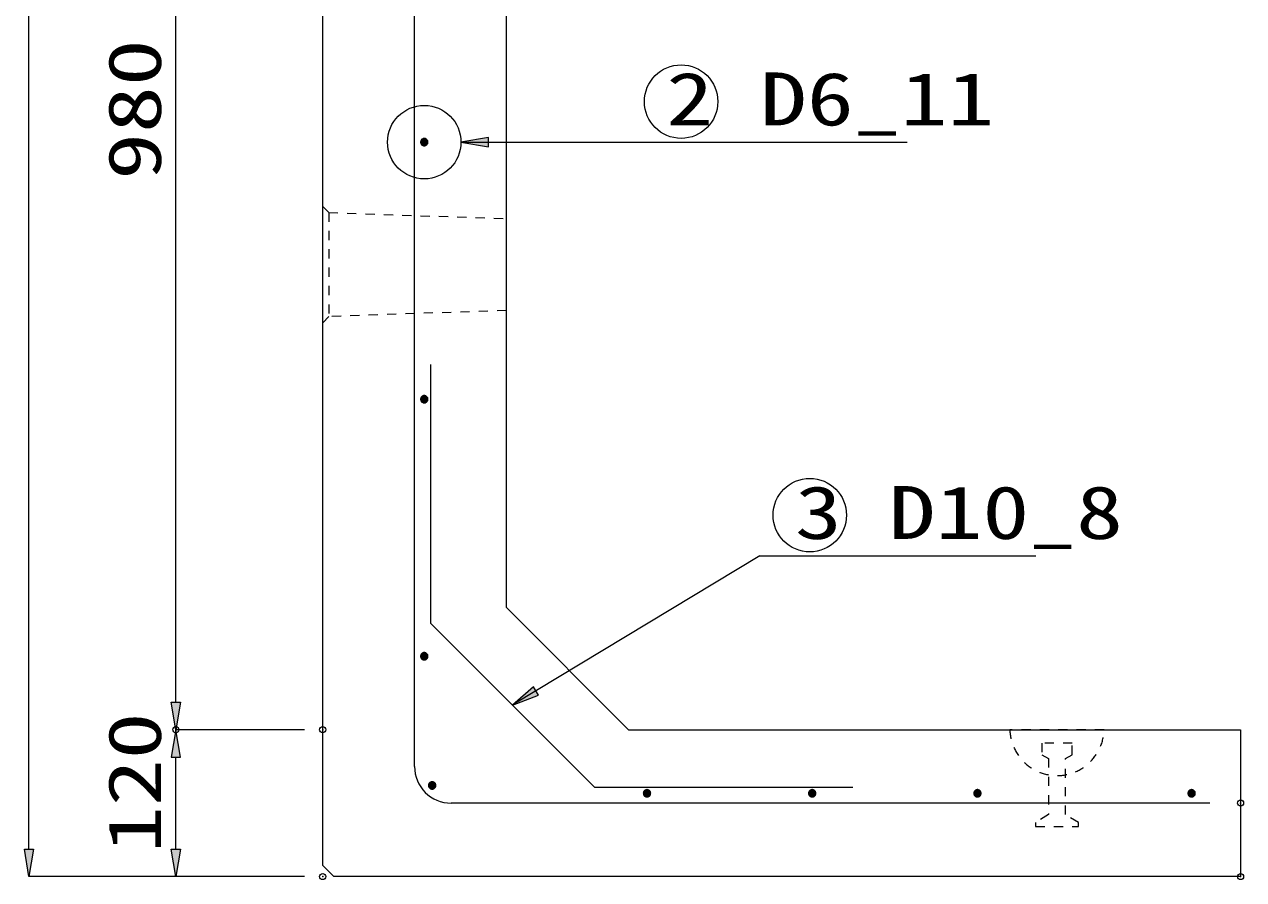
# Model space of a CAD drawing. Units: millimetres, scale not verified. Extents: x 0 to 6300, y 0 to 4455.
# Drawn here: x 4728 to 5725, y 812 to 1510 of the extents above; entities that cross this region are included whole.
import ezdxf
from ezdxf.enums import TextEntityAlignment as Align

# ---------------------------------------------------------------- set-up
doc = ezdxf.new("R2010")
doc.units = ezdxf.units.MM
doc.header["$LTSCALE"] = 10
doc.header["$PDMODE"] = 32
doc.header["$PDSIZE"] = 5
doc.linetypes.add('USER1', pattern=[1.5, 0.75, -0.75])
for name, color, linetype, lineweight in [('0_11', 7, 'USER1', 13), ('Defpoints_3', 7, 'Continuous', 13), ('S-1', 2, 'USER1', 13), ('S-2', 3, 'Continuous', 13), ('S-Dim', 1, 'Continuous', 13)]:
    doc.layers.add(name, color=color, linetype=linetype, lineweight=lineweight)
doc.styles.add('ＭＳ ゴシック', font='')
doc.styles.get('ＭＳ ゴシック').set_extended_font_data('MS Gothic')

# ---------------------------------------------------------------- blocks, each defined once
blk = doc.blocks.new('A$Cb643a5cb')
at = {"color": 2, "linetype": 'USER1', "lineweight": 13}
blk.add_line((77, 79), (0, 79), dxfattribs=at)
at = {"color": 4, "linetype": 'USER1', "lineweight": 13}
for p, q in [((51, 68), (26, 68)), ((26, 68), (26, 58.5)), ((51, 58.5), (51, 68)), ((26, 58.5), (31.5, 55.5)), ((31.5, 55.5), (31.5, 9.6)), ((45.5, 55.5), (51, 58.5)), ((45.5, 9.6), (45.5, 55.5)), ((31.5, 9.6), (21, 3.2)), ((21, 3.2), (21, 0)), ((21, 0), (56, 0)), ((56, 3.2), (45.5, 9.6)), ((56, 0), (56, 3.2))]:
    blk.add_line(p, q, dxfattribs=at)
at = {"color": 2, "linetype": 'USER1', "lineweight": 13}
blk.add_arc((38.5, 80.01), 38.51, 181.50769, 358.49231, dxfattribs=at)

msp = doc.modelspace()

# ---------------------------------------------------------------- hatches: boundary and pattern name
at = {"layer": 'S-2'}
for points in [[(5058.1, 1414.14), (5058.08, 1414.51), (5058.01, 1414.88), (5057.89, 1415.24), (5057.73, 1415.58), (5057.53, 1415.9), (5057.29, 1416.19), (5057.01, 1416.45), (5056.71, 1416.67), (5056.38, 1416.85), (5056.03, 1416.99), (5055.66, 1417.08), (5055.29, 1417.13), (5054.91, 1417.13), (5054.54, 1417.08), (5054.17, 1416.99), (5053.82, 1416.85), (5053.49, 1416.67), (5053.19, 1416.45), (5052.91, 1416.19), (5052.67, 1415.9), (5052.47, 1415.58), (5052.31, 1415.24), (5052.19, 1414.88), (5052.12, 1414.51), (5052.1, 1414.14), (5055.1, 1414.14)], [(5052.1, 1414.14), (5052.12, 1413.76), (5052.19, 1413.39), (5052.31, 1413.03), (5052.47, 1412.69), (5052.67, 1412.37), (5052.91, 1412.08), (5053.19, 1411.83), (5053.49, 1411.6), (5053.82, 1411.42), (5054.17, 1411.28), (5054.54, 1411.19), (5054.91, 1411.14), (5055.29, 1411.14), (5055.66, 1411.19), (5056.03, 1411.28), (5056.38, 1411.42), (5056.71, 1411.6), (5057.01, 1411.83), (5057.29, 1412.08), (5057.53, 1412.37), (5057.73, 1412.69), (5057.89, 1413.03), (5058.01, 1413.39), (5058.08, 1413.76), (5058.1, 1414.14), (5055.1, 1414.14)], [(5058.1, 1204.14), (5058.08, 1204.51), (5058.01, 1204.88), (5057.89, 1205.24), (5057.73, 1205.58), (5057.53, 1205.9), (5057.29, 1206.19), (5057.01, 1206.45), (5056.71, 1206.67), (5056.38, 1206.85), (5056.03, 1206.99), (5055.66, 1207.08), (5055.29, 1207.13), (5054.91, 1207.13), (5054.54, 1207.08), (5054.17, 1206.99), (5053.82, 1206.85), (5053.49, 1206.67), (5053.19, 1206.45), (5052.91, 1206.19), (5052.67, 1205.9), (5052.47, 1205.58), (5052.31, 1205.24), (5052.19, 1204.88), (5052.12, 1204.51), (5052.1, 1204.14), (5055.1, 1204.14)], [(5052.1, 1204.14), (5052.12, 1203.76), (5052.19, 1203.39), (5052.31, 1203.03), (5052.47, 1202.69), (5052.67, 1202.37), (5052.91, 1202.08), (5053.19, 1201.83), (5053.49, 1201.6), (5053.82, 1201.42), (5054.17, 1201.28), (5054.54, 1201.19), (5054.91, 1201.14), (5055.29, 1201.14), (5055.66, 1201.19), (5056.03, 1201.28), (5056.38, 1201.42), (5056.71, 1201.6), (5057.01, 1201.83), (5057.29, 1202.08), (5057.53, 1202.37), (5057.73, 1202.69), (5057.89, 1203.03), (5058.01, 1203.39), (5058.08, 1203.76), (5058.1, 1204.14), (5055.1, 1204.14)], [(5058.1, 994.14), (5058.08, 994.51), (5058.01, 994.88), (5057.89, 995.24), (5057.73, 995.58), (5057.53, 995.9), (5057.29, 996.19), (5057.01, 996.45), (5056.71, 996.67), (5056.38, 996.85), (5056.03, 996.99), (5055.66, 997.08), (5055.29, 997.13), (5054.91, 997.13), (5054.54, 997.08), (5054.17, 996.99), (5053.82, 996.85), (5053.49, 996.67), (5053.19, 996.45), (5052.91, 996.19), (5052.67, 995.9), (5052.47, 995.58), (5052.31, 995.24), (5052.19, 994.88), (5052.12, 994.51), (5052.1, 994.14), (5055.1, 994.14)], [(5052.1, 994.14), (5052.12, 993.76), (5052.19, 993.39), (5052.31, 993.03), (5052.47, 992.69), (5052.67, 992.37), (5052.91, 992.08), (5053.19, 991.83), (5053.49, 991.6), (5053.82, 991.42), (5054.17, 991.28), (5054.54, 991.19), (5054.91, 991.14), (5055.29, 991.14), (5055.66, 991.19), (5056.03, 991.28), (5056.38, 991.42), (5056.71, 991.6), (5057.01, 991.83), (5057.29, 992.08), (5057.53, 992.37), (5057.73, 992.69), (5057.89, 993.03), (5058.01, 993.39), (5058.08, 993.76), (5058.1, 994.14), (5055.1, 994.14)], [(5064.54, 888.58), (5064.52, 888.96), (5064.45, 889.33), (5064.33, 889.68), (5064.17, 890.03), (5063.97, 890.34), (5063.73, 890.63), (5063.46, 890.89), (5063.15, 891.11), (5062.82, 891.3), (5062.47, 891.43), (5062.11, 891.53), (5061.73, 891.57), (5061.36, 891.57), (5060.98, 891.53), (5060.62, 891.43), (5060.27, 891.3), (5059.94, 891.11), (5059.63, 890.89), (5059.36, 890.63), (5059.12, 890.34), (5058.91, 890.03), (5058.75, 889.68), (5058.64, 889.33), (5058.57, 888.96), (5058.54, 888.58), (5061.54, 888.58)], [(5058.54, 888.58), (5058.57, 888.2), (5058.64, 887.83), (5058.75, 887.48), (5058.91, 887.14), (5059.12, 886.82), (5059.36, 886.53), (5059.63, 886.27), (5059.94, 886.05), (5060.27, 885.87), (5060.62, 885.73), (5060.98, 885.63), (5061.36, 885.59), (5061.73, 885.59), (5062.11, 885.63), (5062.47, 885.73), (5062.82, 885.87), (5063.15, 886.05), (5063.46, 886.27), (5063.73, 886.53), (5063.97, 886.82), (5064.17, 887.14), (5064.33, 887.48), (5064.45, 887.83), (5064.52, 888.2), (5064.54, 888.58), (5061.54, 888.58)], [(5240.1, 882.14), (5240.08, 882.51), (5240.01, 882.88), (5239.89, 883.24), (5239.73, 883.58), (5239.53, 883.9), (5239.29, 884.19), (5239.01, 884.45), (5238.71, 884.67), (5238.38, 884.85), (5238.03, 884.99), (5237.66, 885.08), (5237.29, 885.13), (5236.91, 885.13), (5236.54, 885.08), (5236.17, 884.99), (5235.82, 884.85), (5235.49, 884.67), (5235.19, 884.45), (5234.91, 884.19), (5234.67, 883.9), (5234.47, 883.58), (5234.31, 883.24), (5234.19, 882.88), (5234.12, 882.51), (5234.1, 882.14), (5237.1, 882.14)], [(5234.1, 882.14), (5234.12, 881.76), (5234.19, 881.39), (5234.31, 881.03), (5234.47, 880.69), (5234.67, 880.37), (5234.91, 880.08), (5235.19, 879.83), (5235.49, 879.6), (5235.82, 879.42), (5236.17, 879.28), (5236.54, 879.19), (5236.91, 879.14), (5237.29, 879.14), (5237.66, 879.19), (5238.03, 879.28), (5238.38, 879.42), (5238.71, 879.6), (5239.01, 879.83), (5239.29, 880.08), (5239.53, 880.37), (5239.73, 880.69), (5239.89, 881.03), (5240.01, 881.39), (5240.08, 881.76), (5240.1, 882.14), (5237.1, 882.14)], [(5375.1, 882.14), (5375.08, 882.51), (5375.01, 882.88), (5374.89, 883.24), (5374.73, 883.58), (5374.53, 883.9), (5374.29, 884.19), (5374.01, 884.45), (5373.71, 884.67), (5373.38, 884.85), (5373.03, 884.99), (5372.66, 885.08), (5372.29, 885.13), (5371.91, 885.13), (5371.54, 885.08), (5371.17, 884.99), (5370.82, 884.85), (5370.49, 884.67), (5370.19, 884.45), (5369.91, 884.19), (5369.67, 883.9), (5369.47, 883.58), (5369.31, 883.24), (5369.19, 882.88), (5369.12, 882.51), (5369.1, 882.14), (5372.1, 882.14)], [(5369.1, 882.14), (5369.12, 881.76), (5369.19, 881.39), (5369.31, 881.03), (5369.47, 880.69), (5369.67, 880.37), (5369.91, 880.08), (5370.19, 879.83), (5370.49, 879.6), (5370.82, 879.42), (5371.17, 879.28), (5371.54, 879.19), (5371.91, 879.14), (5372.29, 879.14), (5372.66, 879.19), (5373.03, 879.28), (5373.38, 879.42), (5373.71, 879.6), (5374.01, 879.83), (5374.29, 880.08), (5374.53, 880.37), (5374.73, 880.69), (5374.89, 881.03), (5375.01, 881.39), (5375.08, 881.76), (5375.1, 882.14), (5372.1, 882.14)], [(5510.1, 882.14), (5510.08, 882.51), (5510.01, 882.88), (5509.89, 883.24), (5509.73, 883.58), (5509.53, 883.9), (5509.29, 884.19), (5509.01, 884.45), (5508.71, 884.67), (5508.38, 884.85), (5508.03, 884.99), (5507.66, 885.08), (5507.29, 885.13), (5506.91, 885.13), (5506.54, 885.08), (5506.17, 884.99), (5505.82, 884.85), (5505.49, 884.67), (5505.19, 884.45), (5504.91, 884.19), (5504.67, 883.9), (5504.47, 883.58), (5504.31, 883.24), (5504.19, 882.88), (5504.12, 882.51), (5504.1, 882.14), (5507.1, 882.14)], [(5504.1, 882.14), (5504.12, 881.76), (5504.19, 881.39), (5504.31, 881.03), (5504.47, 880.69), (5504.67, 880.37), (5504.91, 880.08), (5505.19, 879.83), (5505.49, 879.6), (5505.82, 879.42), (5506.17, 879.28), (5506.54, 879.19), (5506.91, 879.14), (5507.29, 879.14), (5507.66, 879.19), (5508.03, 879.28), (5508.38, 879.42), (5508.71, 879.6), (5509.01, 879.83), (5509.29, 880.08), (5509.53, 880.37), (5509.73, 880.69), (5509.89, 881.03), (5510.01, 881.39), (5510.08, 881.76), (5510.1, 882.14), (5507.1, 882.14)], [(5685.1, 882.14), (5685.08, 882.51), (5685.01, 882.88), (5684.89, 883.24), (5684.73, 883.58), (5684.53, 883.9), (5684.29, 884.19), (5684.01, 884.45), (5683.71, 884.67), (5683.38, 884.85), (5683.03, 884.99), (5682.66, 885.08), (5682.29, 885.13), (5681.91, 885.13), (5681.54, 885.08), (5681.17, 884.99), (5680.82, 884.85), (5680.49, 884.67), (5680.19, 884.45), (5679.91, 884.19), (5679.67, 883.9), (5679.47, 883.58), (5679.31, 883.24), (5679.19, 882.88), (5679.12, 882.51), (5679.1, 882.14), (5682.1, 882.14)], [(5679.1, 882.14), (5679.12, 881.76), (5679.19, 881.39), (5679.31, 881.03), (5679.47, 880.69), (5679.67, 880.37), (5679.91, 880.08), (5680.19, 879.83), (5680.49, 879.6), (5680.82, 879.42), (5681.17, 879.28), (5681.54, 879.19), (5681.91, 879.14), (5682.29, 879.14), (5682.66, 879.19), (5683.03, 879.28), (5683.38, 879.42), (5683.71, 879.6), (5684.01, 879.83), (5684.29, 880.08), (5684.53, 880.37), (5684.73, 880.69), (5684.89, 881.03), (5685.01, 881.39), (5685.08, 881.76), (5685.1, 882.14), (5682.1, 882.14)]]:
    msp.add_hatch(color=256, dxfattribs=at).paths.add_polyline_path(points)
at = {"layer": 'S-Dim'}
for points in [[(5107.6, 1410.39), (5107.6, 1417.89), (5085.1, 1414.14)], [(5127.12, 954.16), (5148.4, 962.45), (5144.36, 969.14)], [(4848.35, 956.64), (4855.85, 956.64), (4852.1, 934.14)], [(4848.35, 911.64), (4855.85, 911.64), (4852.1, 934.14)], [(4728.35, 836.64), (4735.85, 836.64), (4732.1, 814.14)], [(4848.35, 836.64), (4855.85, 836.64), (4852.1, 814.14)]]:
    msp.add_hatch(color=256, dxfattribs=at).paths.add_polyline_path(points)

# ---------------------------------------------------------------- linework, layer by layer
at = {"layer": '0_11'}
for p, q in [((4972.1, 1361.64), (4977.1, 1356.64)), ((4977.1, 1356.64), (5122.1, 1351.64)), ((4977.1, 1356.64), (4977.1, 1271.64)), ((5122.1, 1276.64), (4977.1, 1271.64)), ((4977.1, 1271.64), (4972.1, 1266.64))]:
    msp.add_line(p, q, dxfattribs=at)
at = {"layer": 'Defpoints_3'}
for p in [(4852.1, 934.14), (4972.1, 934.14), (4972.1, 934.14), (5722.1, 874.14), (4972.1, 814.14), (4972.1, 814.14), (4972.1, 814.14), (5722.1, 814.14), (5722.1, 814.14)]:
    msp.add_point(p, dxfattribs=at)
at = {"layer": 'S-1', "linetype": 'Continuous'}
for p, q in [((4972.1, 823.14), (4972.1, 1909.14)), ((5122.1, 1909.14), (5122.1, 1034.14)), ((5122.1, 1034.14), (5222.1, 934.14)), ((5222.1, 934.14), (5722.1, 934.14)), ((5722.1, 934.14), (5722.1, 814.14)), ((4981.1, 814.14), (4972.1, 823.14)), ((5722.1, 814.14), (4981.1, 814.14))]:
    msp.add_line(p, q, dxfattribs=at)
at = {"layer": 'S-2'}
for p, q in [((5047.1, 904.14), (5047.1, 1889.14)), ((5060.1, 1232.43), (5060.1, 1021.18)), ((5060.1, 1021.18), (5194.15, 887.14)), ((5194.15, 887.14), (5405.39, 887.14)), ((5697.1, 874.14), (5077.1, 874.14))]:
    msp.add_line(p, q, dxfattribs=at)
for points in [[(5058.1, 1414.14), (5058.08, 1414.51), (5058.01, 1414.88), (5057.89, 1415.24), (5057.73, 1415.58), (5057.53, 1415.9), (5057.29, 1416.19), (5057.01, 1416.45), (5056.71, 1416.67), (5056.38, 1416.85), (5056.03, 1416.99), (5055.66, 1417.08), (5055.29, 1417.13), (5054.91, 1417.13), (5054.54, 1417.08), (5054.17, 1416.99), (5053.82, 1416.85), (5053.49, 1416.67), (5053.19, 1416.45), (5052.91, 1416.19), (5052.67, 1415.9), (5052.47, 1415.58), (5052.31, 1415.24), (5052.19, 1414.88), (5052.12, 1414.51), (5052.1, 1414.14), (5055.1, 1414.14)], [(5052.1, 1414.14), (5052.12, 1413.76), (5052.19, 1413.39), (5052.31, 1413.03), (5052.47, 1412.69), (5052.67, 1412.37), (5052.91, 1412.08), (5053.19, 1411.83), (5053.49, 1411.6), (5053.82, 1411.42), (5054.17, 1411.28), (5054.54, 1411.19), (5054.91, 1411.14), (5055.29, 1411.14), (5055.66, 1411.19), (5056.03, 1411.28), (5056.38, 1411.42), (5056.71, 1411.6), (5057.01, 1411.83), (5057.29, 1412.08), (5057.53, 1412.37), (5057.73, 1412.69), (5057.89, 1413.03), (5058.01, 1413.39), (5058.08, 1413.76), (5058.1, 1414.14), (5055.1, 1414.14)], [(5058.1, 1204.14), (5058.08, 1204.51), (5058.01, 1204.88), (5057.89, 1205.24), (5057.73, 1205.58), (5057.53, 1205.9), (5057.29, 1206.19), (5057.01, 1206.45), (5056.71, 1206.67), (5056.38, 1206.85), (5056.03, 1206.99), (5055.66, 1207.08), (5055.29, 1207.13), (5054.91, 1207.13), (5054.54, 1207.08), (5054.17, 1206.99), (5053.82, 1206.85), (5053.49, 1206.67), (5053.19, 1206.45), (5052.91, 1206.19), (5052.67, 1205.9), (5052.47, 1205.58), (5052.31, 1205.24), (5052.19, 1204.88), (5052.12, 1204.51), (5052.1, 1204.14), (5055.1, 1204.14)], [(5052.1, 1204.14), (5052.12, 1203.76), (5052.19, 1203.39), (5052.31, 1203.03), (5052.47, 1202.69), (5052.67, 1202.37), (5052.91, 1202.08), (5053.19, 1201.83), (5053.49, 1201.6), (5053.82, 1201.42), (5054.17, 1201.28), (5054.54, 1201.19), (5054.91, 1201.14), (5055.29, 1201.14), (5055.66, 1201.19), (5056.03, 1201.28), (5056.38, 1201.42), (5056.71, 1201.6), (5057.01, 1201.83), (5057.29, 1202.08), (5057.53, 1202.37), (5057.73, 1202.69), (5057.89, 1203.03), (5058.01, 1203.39), (5058.08, 1203.76), (5058.1, 1204.14), (5055.1, 1204.14)], [(5058.1, 994.14), (5058.08, 994.51), (5058.01, 994.88), (5057.89, 995.24), (5057.73, 995.58), (5057.53, 995.9), (5057.29, 996.19), (5057.01, 996.45), (5056.71, 996.67), (5056.38, 996.85), (5056.03, 996.99), (5055.66, 997.08), (5055.29, 997.13), (5054.91, 997.13), (5054.54, 997.08), (5054.17, 996.99), (5053.82, 996.85), (5053.49, 996.67), (5053.19, 996.45), (5052.91, 996.19), (5052.67, 995.9), (5052.47, 995.58), (5052.31, 995.24), (5052.19, 994.88), (5052.12, 994.51), (5052.1, 994.14), (5055.1, 994.14)], [(5052.1, 994.14), (5052.12, 993.76), (5052.19, 993.39), (5052.31, 993.03), (5052.47, 992.69), (5052.67, 992.37), (5052.91, 992.08), (5053.19, 991.83), (5053.49, 991.6), (5053.82, 991.42), (5054.17, 991.28), (5054.54, 991.19), (5054.91, 991.14), (5055.29, 991.14), (5055.66, 991.19), (5056.03, 991.28), (5056.38, 991.42), (5056.71, 991.6), (5057.01, 991.83), (5057.29, 992.08), (5057.53, 992.37), (5057.73, 992.69), (5057.89, 993.03), (5058.01, 993.39), (5058.08, 993.76), (5058.1, 994.14), (5055.1, 994.14)], [(5064.54, 888.58), (5064.52, 888.96), (5064.45, 889.33), (5064.33, 889.68), (5064.17, 890.03), (5063.97, 890.34), (5063.73, 890.63), (5063.46, 890.89), (5063.15, 891.11), (5062.82, 891.3), (5062.47, 891.43), (5062.11, 891.53), (5061.73, 891.57), (5061.36, 891.57), (5060.98, 891.53), (5060.62, 891.43), (5060.27, 891.3), (5059.94, 891.11), (5059.63, 890.89), (5059.36, 890.63), (5059.12, 890.34), (5058.91, 890.03), (5058.75, 889.68), (5058.64, 889.33), (5058.57, 888.96), (5058.54, 888.58), (5061.54, 888.58)], [(5058.54, 888.58), (5058.57, 888.2), (5058.64, 887.83), (5058.75, 887.48), (5058.91, 887.14), (5059.12, 886.82), (5059.36, 886.53), (5059.63, 886.27), (5059.94, 886.05), (5060.27, 885.87), (5060.62, 885.73), (5060.98, 885.63), (5061.36, 885.59), (5061.73, 885.59), (5062.11, 885.63), (5062.47, 885.73), (5062.82, 885.87), (5063.15, 886.05), (5063.46, 886.27), (5063.73, 886.53), (5063.97, 886.82), (5064.17, 887.14), (5064.33, 887.48), (5064.45, 887.83), (5064.52, 888.2), (5064.54, 888.58), (5061.54, 888.58)], [(5240.1, 882.14), (5240.08, 882.51), (5240.01, 882.88), (5239.89, 883.24), (5239.73, 883.58), (5239.53, 883.9), (5239.29, 884.19), (5239.01, 884.45), (5238.71, 884.67), (5238.38, 884.85), (5238.03, 884.99), (5237.66, 885.08), (5237.29, 885.13), (5236.91, 885.13), (5236.54, 885.08), (5236.17, 884.99), (5235.82, 884.85), (5235.49, 884.67), (5235.19, 884.45), (5234.91, 884.19), (5234.67, 883.9), (5234.47, 883.58), (5234.31, 883.24), (5234.19, 882.88), (5234.12, 882.51), (5234.1, 882.14), (5237.1, 882.14)], [(5234.1, 882.14), (5234.12, 881.76), (5234.19, 881.39), (5234.31, 881.03), (5234.47, 880.69), (5234.67, 880.37), (5234.91, 880.08), (5235.19, 879.83), (5235.49, 879.6), (5235.82, 879.42), (5236.17, 879.28), (5236.54, 879.19), (5236.91, 879.14), (5237.29, 879.14), (5237.66, 879.19), (5238.03, 879.28), (5238.38, 879.42), (5238.71, 879.6), (5239.01, 879.83), (5239.29, 880.08), (5239.53, 880.37), (5239.73, 880.69), (5239.89, 881.03), (5240.01, 881.39), (5240.08, 881.76), (5240.1, 882.14), (5237.1, 882.14)], [(5375.1, 882.14), (5375.08, 882.51), (5375.01, 882.88), (5374.89, 883.24), (5374.73, 883.58), (5374.53, 883.9), (5374.29, 884.19), (5374.01, 884.45), (5373.71, 884.67), (5373.38, 884.85), (5373.03, 884.99), (5372.66, 885.08), (5372.29, 885.13), (5371.91, 885.13), (5371.54, 885.08), (5371.17, 884.99), (5370.82, 884.85), (5370.49, 884.67), (5370.19, 884.45), (5369.91, 884.19), (5369.67, 883.9), (5369.47, 883.58), (5369.31, 883.24), (5369.19, 882.88), (5369.12, 882.51), (5369.1, 882.14), (5372.1, 882.14)], [(5369.1, 882.14), (5369.12, 881.76), (5369.19, 881.39), (5369.31, 881.03), (5369.47, 880.69), (5369.67, 880.37), (5369.91, 880.08), (5370.19, 879.83), (5370.49, 879.6), (5370.82, 879.42), (5371.17, 879.28), (5371.54, 879.19), (5371.91, 879.14), (5372.29, 879.14), (5372.66, 879.19), (5373.03, 879.28), (5373.38, 879.42), (5373.71, 879.6), (5374.01, 879.83), (5374.29, 880.08), (5374.53, 880.37), (5374.73, 880.69), (5374.89, 881.03), (5375.01, 881.39), (5375.08, 881.76), (5375.1, 882.14), (5372.1, 882.14)], [(5510.1, 882.14), (5510.08, 882.51), (5510.01, 882.88), (5509.89, 883.24), (5509.73, 883.58), (5509.53, 883.9), (5509.29, 884.19), (5509.01, 884.45), (5508.71, 884.67), (5508.38, 884.85), (5508.03, 884.99), (5507.66, 885.08), (5507.29, 885.13), (5506.91, 885.13), (5506.54, 885.08), (5506.17, 884.99), (5505.82, 884.85), (5505.49, 884.67), (5505.19, 884.45), (5504.91, 884.19), (5504.67, 883.9), (5504.47, 883.58), (5504.31, 883.24), (5504.19, 882.88), (5504.12, 882.51), (5504.1, 882.14), (5507.1, 882.14)], [(5504.1, 882.14), (5504.12, 881.76), (5504.19, 881.39), (5504.31, 881.03), (5504.47, 880.69), (5504.67, 880.37), (5504.91, 880.08), (5505.19, 879.83), (5505.49, 879.6), (5505.82, 879.42), (5506.17, 879.28), (5506.54, 879.19), (5506.91, 879.14), (5507.29, 879.14), (5507.66, 879.19), (5508.03, 879.28), (5508.38, 879.42), (5508.71, 879.6), (5509.01, 879.83), (5509.29, 880.08), (5509.53, 880.37), (5509.73, 880.69), (5509.89, 881.03), (5510.01, 881.39), (5510.08, 881.76), (5510.1, 882.14), (5507.1, 882.14)], [(5685.1, 882.14), (5685.08, 882.51), (5685.01, 882.88), (5684.89, 883.24), (5684.73, 883.58), (5684.53, 883.9), (5684.29, 884.19), (5684.01, 884.45), (5683.71, 884.67), (5683.38, 884.85), (5683.03, 884.99), (5682.66, 885.08), (5682.29, 885.13), (5681.91, 885.13), (5681.54, 885.08), (5681.17, 884.99), (5680.82, 884.85), (5680.49, 884.67), (5680.19, 884.45), (5679.91, 884.19), (5679.67, 883.9), (5679.47, 883.58), (5679.31, 883.24), (5679.19, 882.88), (5679.12, 882.51), (5679.1, 882.14), (5682.1, 882.14)], [(5679.1, 882.14), (5679.12, 881.76), (5679.19, 881.39), (5679.31, 881.03), (5679.47, 880.69), (5679.67, 880.37), (5679.91, 880.08), (5680.19, 879.83), (5680.49, 879.6), (5680.82, 879.42), (5681.17, 879.28), (5681.54, 879.19), (5681.91, 879.14), (5682.29, 879.14), (5682.66, 879.19), (5683.03, 879.28), (5683.38, 879.42), (5683.71, 879.6), (5684.01, 879.83), (5684.29, 880.08), (5684.53, 880.37), (5684.73, 880.69), (5684.89, 881.03), (5685.01, 881.39), (5685.08, 881.76), (5685.1, 882.14), (5682.1, 882.14)]]:
    msp.add_lwpolyline(points, close=True, dxfattribs=at)
msp.add_arc((5077.1, 904.14), 30, 180, 270, dxfattribs=at)
at = {"layer": 'S-Dim'}
for p, q in [((4732.1, 836.64), (4732.1, 1891.64)), ((4852.1, 956.64), (4852.1, 1891.64)), ((5085.1, 1414.14), (5224.1, 1414.14)), ((5224.1, 1414.14), (5234.1, 1414.14)), ((5234.1, 1414.14), (5245.35, 1414.14)), ((5245.35, 1414.14), (5449.65, 1414.14)), ((5329.24, 1076.28), (5128.41, 954.94)), ((5329.24, 1076.28), (5339.24, 1076.28)), ((5339.24, 1076.28), (5350.49, 1076.28)), ((5350.49, 1076.28), (5554.79, 1076.28)), ((4957.1, 934.14), (4852.1, 934.14)), ((4957.1, 934.14), (4852.1, 934.14)), ((4852.1, 836.64), (4852.1, 911.64)), ((4957.1, 814.14), (4732.1, 814.14)), ((4957.1, 814.14), (4852.1, 814.14))]:
    msp.add_line(p, q, dxfattribs=at)
for points in [[(5107.6, 1410.39), (5107.6, 1417.89), (5085.1, 1414.14)], [(5127.12, 954.16), (5148.4, 962.45), (5144.36, 969.14)], [(4848.35, 956.64), (4855.85, 956.64), (4852.1, 934.14)], [(4848.35, 911.64), (4855.85, 911.64), (4852.1, 934.14)], [(4728.35, 836.64), (4735.85, 836.64), (4732.1, 814.14)], [(4848.35, 836.64), (4855.85, 836.64), (4852.1, 814.14)]]:
    msp.add_lwpolyline(points, close=True, dxfattribs=at)
for centre in [(5264.98, 1447.26), (5055.1, 1414.14), (5370.13, 1109.4)]:
    msp.add_circle(centre, 30, dxfattribs=at)

# ---------------------------------------------------------------- block references
at = {"layer": '0_11'}
msp.add_blockref('A$Cb643a5cb', (5533.6, 855.14), dxfattribs=at)

# ---------------------------------------------------------------- texts
at = {"layer": 'S-Dim', "style": 'ＭＳ ゴシック', "width": 1.3}
for s, p in [('980', (4852.93, 1383.34)), ('120', (4852.93, 833.34))]:
    msp.add_text(s, height=43.3, rotation=90, dxfattribs=at).set_placement(p, align=Align.BOTTOM_LEFT)
for s, p in [('2 D6_11', (5252.85, 1414.81)), ('3 D10_8', (5357.99, 1076.95))]:
    msp.add_text(s, height=43.3, dxfattribs=at).set_placement(p, align=Align.BOTTOM_LEFT)

doc.saveas('drawing.dxf')
